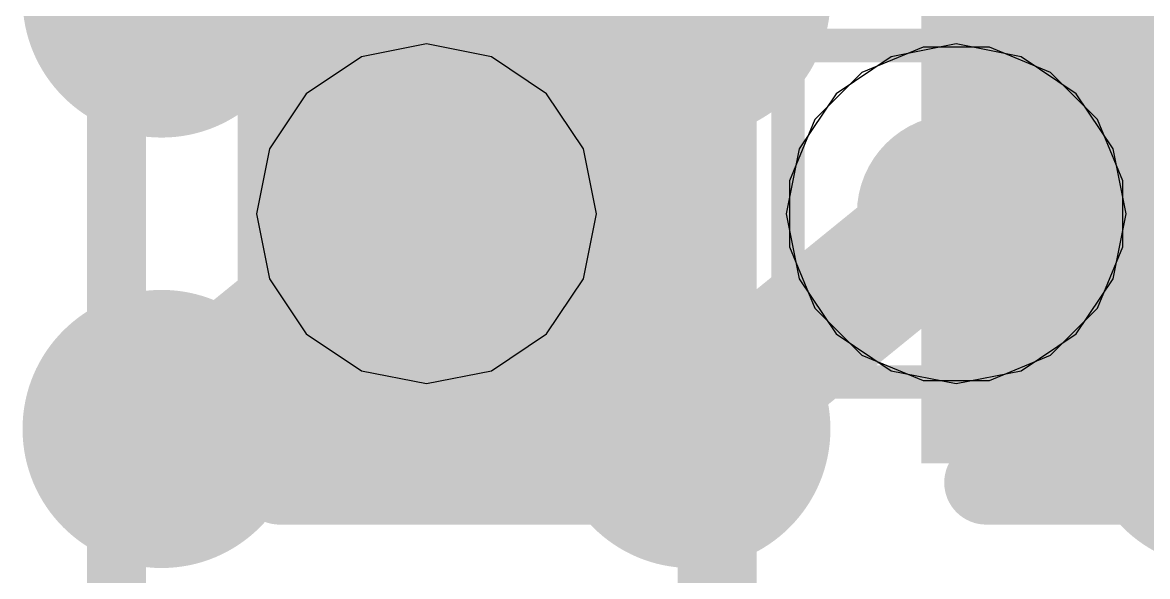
# Model space of a CAD drawing. Header units: inches. Extents: x -6 to 284, y -12 to 154.
# Drawn here: x 75.592 to 77.291, y 9.485 to 10.322 of the extents above; entities that cross this region are included whole.
import ezdxf

# ---------------------------------------------------------------- set-up
doc = ezdxf.new("R2010")
doc.units = ezdxf.units.IN
for name, color, linetype in [('Bottom Layer', 5, 'Continuous'), ('Bottom Overlay', 54, 'Continuous'), ('Bottom Paste', 16, 'Continuous'), ('Bottom Solder', 6, 'Continuous'), ('Drill Drawing', 1, 'Continuous'), ('GND-1', 16, 'Continuous'), ('GND-2', 90, 'Continuous'), ('GND-3', 216, 'Continuous'), ('GND-4', 54, 'Continuous'), ('PWR-1', 156, 'Continuous'), ('PWR-2', 130, 'Continuous'), ('Signal L1', 76, 'Continuous'), ('Signal L2', 6, 'Continuous'), ('Top Layer', 1, 'Continuous'), ('Top Paste', 8, 'Continuous'), ('Top Solder', 216, 'Continuous'), ('Via Holes', 16, 'Continuous')]:
    doc.layers.add(name, color=color, linetype=linetype)

# ---------------------------------------------------------------- blocks, each defined once
blk = doc.blocks.new('200_WFBGA__10_15__127')
at = {"layer": 'Top Layer'}
h = blk.add_hatch(color=1, dxfattribs=at)
edge = h.paths.add_edge_path()
edge.add_arc((2, 1.6251), 0.16, 0, 360)
h = blk.add_hatch(color=1, dxfattribs=at)
edge = h.paths.add_edge_path()
edge.add_arc((2.8001, 1.6251), 0.16, 0, 360)
h = blk.add_hatch(color=1, dxfattribs=at)
edge = h.paths.add_edge_path()
edge.add_arc((3.5999, 1.6251), 0.16, 0, 360)
h = blk.add_hatch(color=1, dxfattribs=at)
edge = h.paths.add_edge_path()
edge.add_arc((2, 0.9751), 0.16, 0, 360)
h = blk.add_hatch(color=1, dxfattribs=at)
edge = h.paths.add_edge_path()
edge.add_arc((2.8001, 0.9751), 0.16, 0, 360)
h = blk.add_hatch(color=1, dxfattribs=at)
edge = h.paths.add_edge_path()
edge.add_arc((3.5999, 0.9751), 0.16, 0, 360)
at = {"layer": 'Top Paste'}
h = blk.add_hatch(color=8, dxfattribs=at)
edge = h.paths.add_edge_path()
edge.add_arc((2, 1.6251), 0.16, 0, 360)
h = blk.add_hatch(color=8, dxfattribs=at)
edge = h.paths.add_edge_path()
edge.add_arc((2.8001, 1.6251), 0.16, 0, 360)
h = blk.add_hatch(color=8, dxfattribs=at)
edge = h.paths.add_edge_path()
edge.add_arc((3.5999, 1.6251), 0.16, 0, 360)
h = blk.add_hatch(color=8, dxfattribs=at)
edge = h.paths.add_edge_path()
edge.add_arc((2, 0.9751), 0.16, 0, 360)
h = blk.add_hatch(color=8, dxfattribs=at)
edge = h.paths.add_edge_path()
edge.add_arc((2.8001, 0.9751), 0.16, 0, 360)
h = blk.add_hatch(color=8, dxfattribs=at)
edge = h.paths.add_edge_path()
edge.add_arc((3.5999, 0.9751), 0.16, 0, 360)
at = {"layer": 'Top Solder'}
h = blk.add_hatch(color=216, dxfattribs=at)
edge = h.paths.add_edge_path()
edge.add_arc((2, 1.6251), 0.21, 0, 360)
h = blk.add_hatch(color=216, dxfattribs=at)
edge = h.paths.add_edge_path()
edge.add_arc((2.8001, 1.6251), 0.21, 0, 360)
h = blk.add_hatch(color=216, dxfattribs=at)
edge = h.paths.add_edge_path()
edge.add_arc((3.5999, 1.6251), 0.21, 0, 360)
h = blk.add_hatch(color=216, dxfattribs=at)
edge = h.paths.add_edge_path()
edge.add_arc((2, 0.9751), 0.21, 0, 360)
h = blk.add_hatch(color=216, dxfattribs=at)
edge = h.paths.add_edge_path()
edge.add_arc((2.8001, 0.9751), 0.21, 0, 360)
h = blk.add_hatch(color=216, dxfattribs=at)
edge = h.paths.add_edge_path()
edge.add_arc((3.5999, 0.9751), 0.21, 0, 360)
blk = doc.blocks.new('C___0402_B_284')
at = {"layer": 'Bottom Layer'}
for points in [[(-0.2413, 0.3175), (-0.2413, -0.3175), (-0.6985, -0.3175), (-0.6985, 0.3175)], [(0.6985, 0.3175), (0.6985, -0.3175), (0.2413, -0.3175), (0.2413, 0.3175)]]:
    blk.add_hatch(color=5, dxfattribs=at).paths.add_polyline_path(points)
at = {"layer": 'Bottom Paste'}
for points in [[(-0.2413, 0.3175), (-0.2413, -0.3175), (-0.6985, -0.3175), (-0.6985, 0.3175)], [(0.6985, 0.3175), (0.6985, -0.3175), (0.2413, -0.3175), (0.2413, 0.3175)]]:
    blk.add_hatch(color=16, dxfattribs=at).paths.add_polyline_path(points)
at = {"layer": 'Bottom Solder'}
for points in [[(-0.1813, 0.3775), (-0.1813, -0.3775), (-0.7585, -0.3775), (-0.7585, 0.3775)], [(0.7585, 0.3775), (0.7585, -0.3775), (0.1813, -0.3775), (0.1813, 0.3775)]]:
    blk.add_hatch(color=6, dxfattribs=at).paths.add_polyline_path(points)
at = {"layer": 'Bottom Overlay'}
for points in [[(-0.7874, -0.4064, 0.127, 0.127, 0), (-0.7874, 0.4064, 0.127, 0.127, 0)], [(-0.7874, 0.4064, 0.127, 0.127, 0), (-0.2794, 0.4064, 0.127, 0.127, 0)], [(0.2794, 0.4064, 0.127, 0.127, 0), (0.7874, 0.4064, 0.127, 0.127, 0)], [(0.7874, -0.4064, 0.127, 0.127, 0), (0.7874, 0.4064, 0.127, 0.127, 0)], [(-0.7874, -0.4064, 0.127, 0.127, 0), (-0.2794, -0.4064, 0.127, 0.127, 0)], [(0.2794, -0.4064, 0.127, 0.127, 0), (0.7874, -0.4064, 0.127, 0.127, 0)]]:
    blk.add_lwpolyline(points, format="xyseb", dxfattribs=at)
for points in [[(-0.8191, 0.4064, 0.0635, 0.0635, 1), (-0.7556, 0.4064, 0.0635, 0.0635, 1)], [(-0.8191, 0.4064, 0.0635, 0.0635, 1), (-0.7556, 0.4064, 0.0635, 0.0635, 1)], [(-0.3111, 0.4064, 0.0635, 0.0635, 1), (-0.2477, 0.4064, 0.0635, 0.0635, 1)], [(0.2477, 0.4064, 0.0635, 0.0635, 1), (0.3111, 0.4064, 0.0635, 0.0635, 1)], [(0.7556, 0.4064, 0.0635, 0.0635, 1), (0.8191, 0.4064, 0.0635, 0.0635, 1)], [(0.7556, 0.4064, 0.0635, 0.0635, 1), (0.8191, 0.4064, 0.0635, 0.0635, 1)], [(-0.8191, -0.4064, 0.0635, 0.0635, 1), (-0.7556, -0.4064, 0.0635, 0.0635, 1)], [(-0.8191, -0.4064, 0.0635, 0.0635, 1), (-0.7556, -0.4064, 0.0635, 0.0635, 1)], [(-0.3111, -0.4064, 0.0635, 0.0635, 1), (-0.2477, -0.4064, 0.0635, 0.0635, 1)], [(0.2477, -0.4064, 0.0635, 0.0635, 1), (0.3111, -0.4064, 0.0635, 0.0635, 1)], [(0.7556, -0.4064, 0.0635, 0.0635, 1), (0.8191, -0.4064, 0.0635, 0.0635, 1)], [(0.7556, -0.4064, 0.0635, 0.0635, 1), (0.8191, -0.4064, 0.0635, 0.0635, 1)]]:
    blk.add_lwpolyline(points, format="xyseb", close=True, dxfattribs=at)

msp = doc.modelspace()

# ---------------------------------------------------------------- hatches: boundary and pattern name
at = {"layer": 'Bottom Layer'}
h = msp.add_hatch(color=5, dxfattribs=at)
edge = h.paths.add_edge_path()
edge.add_arc((76.2018, 10.0332), 0.15, 0, 360)
h = msp.add_hatch(color=5, dxfattribs=at)
edge = h.paths.add_edge_path()
edge.add_arc((77.0018, 10.0332), 0.15, 0, 360)
at = {"layer": 'GND-1'}
h = msp.add_hatch(color=16, dxfattribs=at)
edge = h.paths.add_edge_path()
edge.add_arc((76.2018, 10.0332), 0.15, 0, 360)
h = msp.add_hatch(color=16, dxfattribs=at)
edge = h.paths.add_edge_path()
edge.add_arc((77.0018, 10.0332), 0.15, 0, 360)
at = {"layer": 'GND-2'}
h = msp.add_hatch(color=90, dxfattribs=at)
edge = h.paths.add_edge_path()
edge.add_arc((76.2018, 10.0332), 0.15, 0, 360)
h = msp.add_hatch(color=90, dxfattribs=at)
edge = h.paths.add_edge_path()
edge.add_arc((77.0018, 10.0332), 0.15, 0, 360)
at = {"layer": 'GND-3'}
h = msp.add_hatch(color=216, dxfattribs=at)
edge = h.paths.add_edge_path()
edge.add_arc((76.2018, 10.0332), 0.15, 0, 360)
h = msp.add_hatch(color=216, dxfattribs=at)
edge = h.paths.add_edge_path()
edge.add_arc((77.0018, 10.0332), 0.15, 0, 360)
at = {"layer": 'GND-4'}
h = msp.add_hatch(color=54, dxfattribs=at)
edge = h.paths.add_edge_path()
edge.add_arc((76.2018, 10.0332), 0.15, 0, 360)
h = msp.add_hatch(color=54, dxfattribs=at)
edge = h.paths.add_edge_path()
edge.add_arc((77.0018, 10.0332), 0.15, 0, 360)
at = {"layer": 'PWR-1'}
h = msp.add_hatch(color=156, dxfattribs=at)
edge = h.paths.add_edge_path()
edge.add_arc((76.2018, 10.0332), 0.15, 0, 360)
h = msp.add_hatch(color=156, dxfattribs=at)
edge = h.paths.add_edge_path()
edge.add_arc((77.0018, 10.0332), 0.15, 0, 360)
at = {"layer": 'PWR-2'}
h = msp.add_hatch(color=130, dxfattribs=at)
edge = h.paths.add_edge_path()
edge.add_arc((76.2018, 10.0332), 0.15, 0, 360)
h = msp.add_hatch(color=130, dxfattribs=at)
edge = h.paths.add_edge_path()
edge.add_arc((77.0018, 10.0332), 0.15, 0, 360)
at = {"layer": 'Signal L1'}
h = msp.add_hatch(color=76, dxfattribs=at)
edge = h.paths.add_edge_path()
edge.add_arc((76.2018, 10.0332), 0.15, 0, 360)
h = msp.add_hatch(color=76, dxfattribs=at)
edge = h.paths.add_edge_path()
edge.add_arc((77.0018, 10.0332), 0.15, 0, 360)
at = {"layer": 'Signal L2'}
h = msp.add_hatch(color=6, dxfattribs=at)
edge = h.paths.add_edge_path()
edge.add_arc((76.2018, 10.0332), 0.15, 0, 360)
h = msp.add_hatch(color=6, dxfattribs=at)
edge = h.paths.add_edge_path()
edge.add_arc((77.0018, 10.0332), 0.15, 0, 360)
at = {"layer": 'Top Layer'}
h = msp.add_hatch(color=1, dxfattribs=at)
edge = h.paths.add_edge_path()
edge.add_arc((76.2018, 10.0332), 0.15, 0, 360)
h = msp.add_hatch(color=1, dxfattribs=at)
edge = h.paths.add_edge_path()
edge.add_arc((77.0018, 10.0332), 0.15, 0, 360)
at = {"layer": 'Via Holes'}
h = msp.add_hatch(color=7, dxfattribs=at)
edge = h.paths.add_edge_path()
edge.add_arc((76.2018, 10.0332), 0.075, 0, 360)
h = msp.add_hatch(color=7, dxfattribs=at)
edge = h.paths.add_edge_path()
edge.add_arc((77.0018, 10.0332), 0.075, 0, 360)

# ---------------------------------------------------------------- linework, layer by layer
at = {"layer": 'Drill Drawing'}
for points in [[(75.9478, 10.2872, 0.0508, 0.0508, 0), (76.4558, 10.2872, 0.0508, 0.0508, 0)], [(75.9478, 9.7792, 0.0508, 0.0508, 0), (75.9478, 10.2872, 0.0508, 0.0508, 0)], [(76.4558, 9.7792, 0.0508, 0.0508, 0), (76.4558, 10.2872, 0.0508, 0.0508, 0)], [(76.7478, 10.2872, 0.0508, 0.0508, 0), (77.2558, 10.2872, 0.0508, 0.0508, 0)], [(76.7478, 9.7792, 0.0508, 0.0508, 0), (76.7478, 10.2872, 0.0508, 0.0508, 0)], [(77.2558, 9.7792, 0.0508, 0.0508, 0), (77.2558, 10.2872, 0.0508, 0.0508, 0)], [(75.9478, 9.7792, 0.0508, 0.0508, 0), (76.4558, 9.7792, 0.0508, 0.0508, 0)], [(76.7478, 9.7792, 0.0508, 0.0508, 0), (77.2558, 9.7792, 0.0508, 0.0508, 0)]]:
    msp.add_lwpolyline(points, format="xyseb", dxfattribs=at)
for points in [[(75.9351, 10.2872, 0.0254, 0.0254, 1), (75.9605, 10.2872, 0.0254, 0.0254, 1)], [(75.9351, 10.2872, 0.0254, 0.0254, 1), (75.9605, 10.2872, 0.0254, 0.0254, 1)], [(76.4431, 10.2872, 0.0254, 0.0254, 1), (76.4685, 10.2872, 0.0254, 0.0254, 1)], [(76.4431, 10.2872, 0.0254, 0.0254, 1), (76.4685, 10.2872, 0.0254, 0.0254, 1)], [(76.7351, 10.2872, 0.0254, 0.0254, 1), (76.7605, 10.2872, 0.0254, 0.0254, 1)], [(76.7351, 10.2872, 0.0254, 0.0254, 1), (76.7605, 10.2872, 0.0254, 0.0254, 1)], [(77.2431, 10.2872, 0.0254, 0.0254, 1), (77.2685, 10.2872, 0.0254, 0.0254, 1)], [(77.2431, 10.2872, 0.0254, 0.0254, 1), (77.2685, 10.2872, 0.0254, 0.0254, 1)], [(75.9351, 9.7792, 0.0254, 0.0254, 1), (75.9605, 9.7792, 0.0254, 0.0254, 1)], [(75.9351, 9.7792, 0.0254, 0.0254, 1), (75.9605, 9.7792, 0.0254, 0.0254, 1)], [(76.4431, 9.7792, 0.0254, 0.0254, 1), (76.4685, 9.7792, 0.0254, 0.0254, 1)], [(76.4431, 9.7792, 0.0254, 0.0254, 1), (76.4685, 9.7792, 0.0254, 0.0254, 1)], [(76.7351, 9.7792, 0.0254, 0.0254, 1), (76.7605, 9.7792, 0.0254, 0.0254, 1)], [(76.7351, 9.7792, 0.0254, 0.0254, 1), (76.7605, 9.7792, 0.0254, 0.0254, 1)], [(77.2431, 9.7792, 0.0254, 0.0254, 1), (77.2685, 9.7792, 0.0254, 0.0254, 1)], [(77.2431, 9.7792, 0.0254, 0.0254, 1), (77.2685, 9.7792, 0.0254, 0.0254, 1)]]:
    msp.add_lwpolyline(points, format="xyseb", close=True, dxfattribs=at)
at = {"layer": 'GND-1'}
for p, q in [((76.9518, 10.2848), (76.8593, 10.2465)), ((77.0519, 10.2848), (76.9518, 10.2848)), ((77.1444, 10.2465), (77.0519, 10.2848)), ((76.8593, 10.2465), (76.7885, 10.1757)), ((77.2151, 10.1757), (77.1444, 10.2465)), ((76.7885, 10.1757), (76.7502, 10.0832)), ((77.2534, 10.0832), (77.2151, 10.1757)), ((76.7502, 10.0832), (76.7502, 9.9831)), ((77.2534, 9.9831), (77.2534, 10.0832)), ((76.7502, 9.9831), (76.7885, 9.8907)), ((77.2151, 9.8907), (77.2534, 9.9831)), ((76.7885, 9.8907), (76.8593, 9.8199)), ((77.1444, 9.8199), (77.2151, 9.8907)), ((76.8593, 9.8199), (76.9518, 9.7816)), ((77.0519, 9.7816), (77.1444, 9.8199)), ((76.9518, 9.7816), (77.0519, 9.7816))]:
    msp.add_line(p, q, dxfattribs=at)
at = {"layer": 'GND-2'}
for p, q in [((76.9518, 10.2848), (76.8593, 10.2465)), ((77.0519, 10.2848), (76.9518, 10.2848)), ((77.1444, 10.2465), (77.0519, 10.2848)), ((76.8593, 10.2465), (76.7885, 10.1757)), ((77.2151, 10.1757), (77.1444, 10.2465)), ((76.7885, 10.1757), (76.7502, 10.0832)), ((77.2534, 10.0832), (77.2151, 10.1757)), ((76.7502, 10.0832), (76.7502, 9.9831)), ((77.2534, 9.9831), (77.2534, 10.0832)), ((76.7502, 9.9831), (76.7885, 9.8907)), ((77.2151, 9.8907), (77.2534, 9.9831)), ((76.7885, 9.8907), (76.8593, 9.8199)), ((77.1444, 9.8199), (77.2151, 9.8907)), ((76.8593, 9.8199), (76.9518, 9.7816)), ((77.0519, 9.7816), (77.1444, 9.8199)), ((76.9518, 9.7816), (77.0519, 9.7816))]:
    msp.add_line(p, q, dxfattribs=at)
at = {"layer": 'GND-3'}
for p, q in [((76.9518, 10.2848), (76.8593, 10.2465)), ((77.0519, 10.2848), (76.9518, 10.2848)), ((77.1444, 10.2465), (77.0519, 10.2848)), ((76.8593, 10.2465), (76.7885, 10.1757)), ((77.2151, 10.1757), (77.1444, 10.2465)), ((76.7885, 10.1757), (76.7502, 10.0832)), ((77.2534, 10.0832), (77.2151, 10.1757)), ((76.7502, 10.0832), (76.7502, 9.9831)), ((77.2534, 9.9831), (77.2534, 10.0832)), ((76.7502, 9.9831), (76.7885, 9.8907)), ((77.2151, 9.8907), (77.2534, 9.9831)), ((76.7885, 9.8907), (76.8593, 9.8199)), ((77.1444, 9.8199), (77.2151, 9.8907)), ((76.8593, 9.8199), (76.9518, 9.7816)), ((77.0519, 9.7816), (77.1444, 9.8199)), ((76.9518, 9.7816), (77.0519, 9.7816))]:
    msp.add_line(p, q, dxfattribs=at)
at = {"layer": 'GND-4'}
for p, q in [((76.9518, 10.2848), (76.8593, 10.2465)), ((77.0519, 10.2848), (76.9518, 10.2848)), ((77.1444, 10.2465), (77.0519, 10.2848)), ((76.8593, 10.2465), (76.7885, 10.1757)), ((77.2151, 10.1757), (77.1444, 10.2465)), ((76.7885, 10.1757), (76.7502, 10.0832)), ((77.2534, 10.0832), (77.2151, 10.1757)), ((76.7502, 10.0832), (76.7502, 9.9831)), ((77.2534, 9.9831), (77.2534, 10.0832)), ((76.7502, 9.9831), (76.7885, 9.8907)), ((77.2151, 9.8907), (77.2534, 9.9831)), ((76.7885, 9.8907), (76.8593, 9.8199)), ((77.1444, 9.8199), (77.2151, 9.8907)), ((76.8593, 9.8199), (76.9518, 9.7816)), ((77.0519, 9.7816), (77.1444, 9.8199)), ((76.9518, 9.7816), (77.0519, 9.7816))]:
    msp.add_line(p, q, dxfattribs=at)
at = {"layer": 'PWR-1'}
for p, q in [((76.2018, 10.2897), (76.1037, 10.2702)), ((76.3, 10.2702), (76.2018, 10.2897)), ((76.1037, 10.2702), (76.0204, 10.2146)), ((76.3832, 10.2146), (76.3, 10.2702)), ((76.0204, 10.2146), (75.9648, 10.1314)), ((76.4388, 10.1314), (76.3832, 10.2146)), ((75.9648, 10.1314), (75.9453, 10.0332)), ((76.4584, 10.0332), (76.4388, 10.1314)), ((75.9453, 10.0332), (75.9648, 9.935)), ((76.4388, 9.935), (76.4584, 10.0332)), ((75.9648, 9.935), (76.0204, 9.8518)), ((76.3832, 9.8518), (76.4388, 9.935)), ((76.0204, 9.8518), (76.1037, 9.7962)), ((76.3, 9.7962), (76.3832, 9.8518)), ((76.1037, 9.7962), (76.2018, 9.7767)), ((76.2018, 9.7767), (76.3, 9.7962))]:
    msp.add_line(p, q, dxfattribs=at)
at = {"layer": 'PWR-2'}
for p, q in [((76.2018, 10.2897), (76.1037, 10.2702)), ((76.3, 10.2702), (76.2018, 10.2897)), ((77.0018, 10.2897), (76.9037, 10.2702)), ((77.1, 10.2702), (77.0018, 10.2897)), ((76.1037, 10.2702), (76.0204, 10.2146)), ((76.3832, 10.2146), (76.3, 10.2702)), ((76.9037, 10.2702), (76.8204, 10.2146)), ((77.1832, 10.2146), (77.1, 10.2702)), ((76.0204, 10.2146), (75.9648, 10.1314)), ((76.4388, 10.1314), (76.3832, 10.2146)), ((76.8204, 10.2146), (76.7648, 10.1314)), ((77.2388, 10.1314), (77.1832, 10.2146)), ((75.9648, 10.1314), (75.9453, 10.0332)), ((76.4584, 10.0332), (76.4388, 10.1314)), ((76.7648, 10.1314), (76.7453, 10.0332)), ((77.2584, 10.0332), (77.2388, 10.1314)), ((75.9453, 10.0332), (75.9648, 9.935)), ((76.4388, 9.935), (76.4584, 10.0332)), ((76.7453, 10.0332), (76.7648, 9.935)), ((77.2388, 9.935), (77.2584, 10.0332)), ((75.9648, 9.935), (76.0204, 9.8518)), ((76.3832, 9.8518), (76.4388, 9.935)), ((76.7648, 9.935), (76.8204, 9.8518)), ((77.1832, 9.8518), (77.2388, 9.935)), ((76.0204, 9.8518), (76.1037, 9.7962)), ((76.3, 9.7962), (76.3832, 9.8518)), ((76.8204, 9.8518), (76.9037, 9.7962)), ((77.1, 9.7962), (77.1832, 9.8518)), ((76.1037, 9.7962), (76.2018, 9.7767)), ((76.2018, 9.7767), (76.3, 9.7962)), ((76.9037, 9.7962), (77.0018, 9.7767)), ((77.0018, 9.7767), (77.1, 9.7962))]:
    msp.add_line(p, q, dxfattribs=at)
at = {"layer": 'Signal L1'}
for points in [[(76.5167, 10.4118, 0.1194, 0.1194, -0.198913), (76.6408, 10.1121, 0.1194, 0.1194, 0)], [(76.6408, 8.6613, 0.1194, 0.1194, 0), (76.6408, 10.1121, 0.1194, 0.1194, 0)]]:
    msp.add_lwpolyline(points, format="xyseb", dxfattribs=at)
msp.add_lwpolyline([(76.611, 10.1121, 0.0597, 0.0597, 1), (76.6707, 10.1121, 0.0597, 0.0597, 1)], format="xyseb", close=True, dxfattribs=at)
msp.add_lwpolyline([(76.611, 10.1121, 0.0597, 0.0597, 1), (76.6707, 10.1121, 0.0597, 0.0597, 1)], format="xyseb", close=True, dxfattribs=at)
at = {"layer": 'Signal L2'}
for points in [[(76.6408, 9.0738, 0.1194, 0.1194, 0), (76.6408, 10.8144, 0.1194, 0.1194, 0)], [(75.7337, 10.6649, 0.0889, 0.0889, 0), (75.7337, 9.4202, 0.0889, 0.0889, 0)]]:
    msp.add_lwpolyline(points, format="xyseb", dxfattribs=at)
at = {"layer": 'Top Layer'}
for points in [[(76.6018, 10.3582, 0.2032, 0.2032, 0), (77.0018, 10.6832, 0.2032, 0.2032, 0)], [(75.8018, 9.7082, 0.2032, 0.2032, 0), (76.2018, 10.0332, 0.2032, 0.2032, 0)], [(75.8018, 9.7082, 0.2032, 0.2032, 0), (76.2018, 10.0332, 0.2032, 0.2032, 0)], [(76.6018, 9.7082, 0.2032, 0.2032, 0), (77.0018, 10.0332, 0.2032, 0.2032, 0)], [(76.6018, 9.7082, 0.2032, 0.2032, 0), (77.0018, 10.0332, 0.2032, 0.2032, 0)]]:
    msp.add_lwpolyline(points, format="xyseb", dxfattribs=at)
for points in [[(76.551, 10.3582, 0.1016, 0.1016, 1), (76.6526, 10.3582, 0.1016, 0.1016, 1)], [(76.151, 10.0332, 0.1016, 0.1016, 1), (76.2526, 10.0332, 0.1016, 0.1016, 1)], [(76.151, 10.0332, 0.1016, 0.1016, 1), (76.2526, 10.0332, 0.1016, 0.1016, 1)], [(76.951, 10.0332, 0.1016, 0.1016, 1), (77.0526, 10.0332, 0.1016, 0.1016, 1)], [(76.951, 10.0332, 0.1016, 0.1016, 1), (77.0526, 10.0332, 0.1016, 0.1016, 1)], [(75.751, 9.7082, 0.1016, 0.1016, 1), (75.8526, 9.7082, 0.1016, 0.1016, 1)], [(75.751, 9.7082, 0.1016, 0.1016, 1), (75.8526, 9.7082, 0.1016, 0.1016, 1)], [(76.551, 9.7082, 0.1016, 0.1016, 1), (76.6526, 9.7082, 0.1016, 0.1016, 1)], [(76.551, 9.7082, 0.1016, 0.1016, 1), (76.6526, 9.7082, 0.1016, 0.1016, 1)]]:
    msp.add_lwpolyline(points, format="xyseb", close=True, dxfattribs=at)

# ---------------------------------------------------------------- block references
for name, p in [('200_WFBGA__10_15__127', (73.8018, 8.7332)), ('C___0402_B_284', (76.7678, 10.0337))]:
    msp.add_blockref(name, p)

doc.saveas('drawing.dxf')
